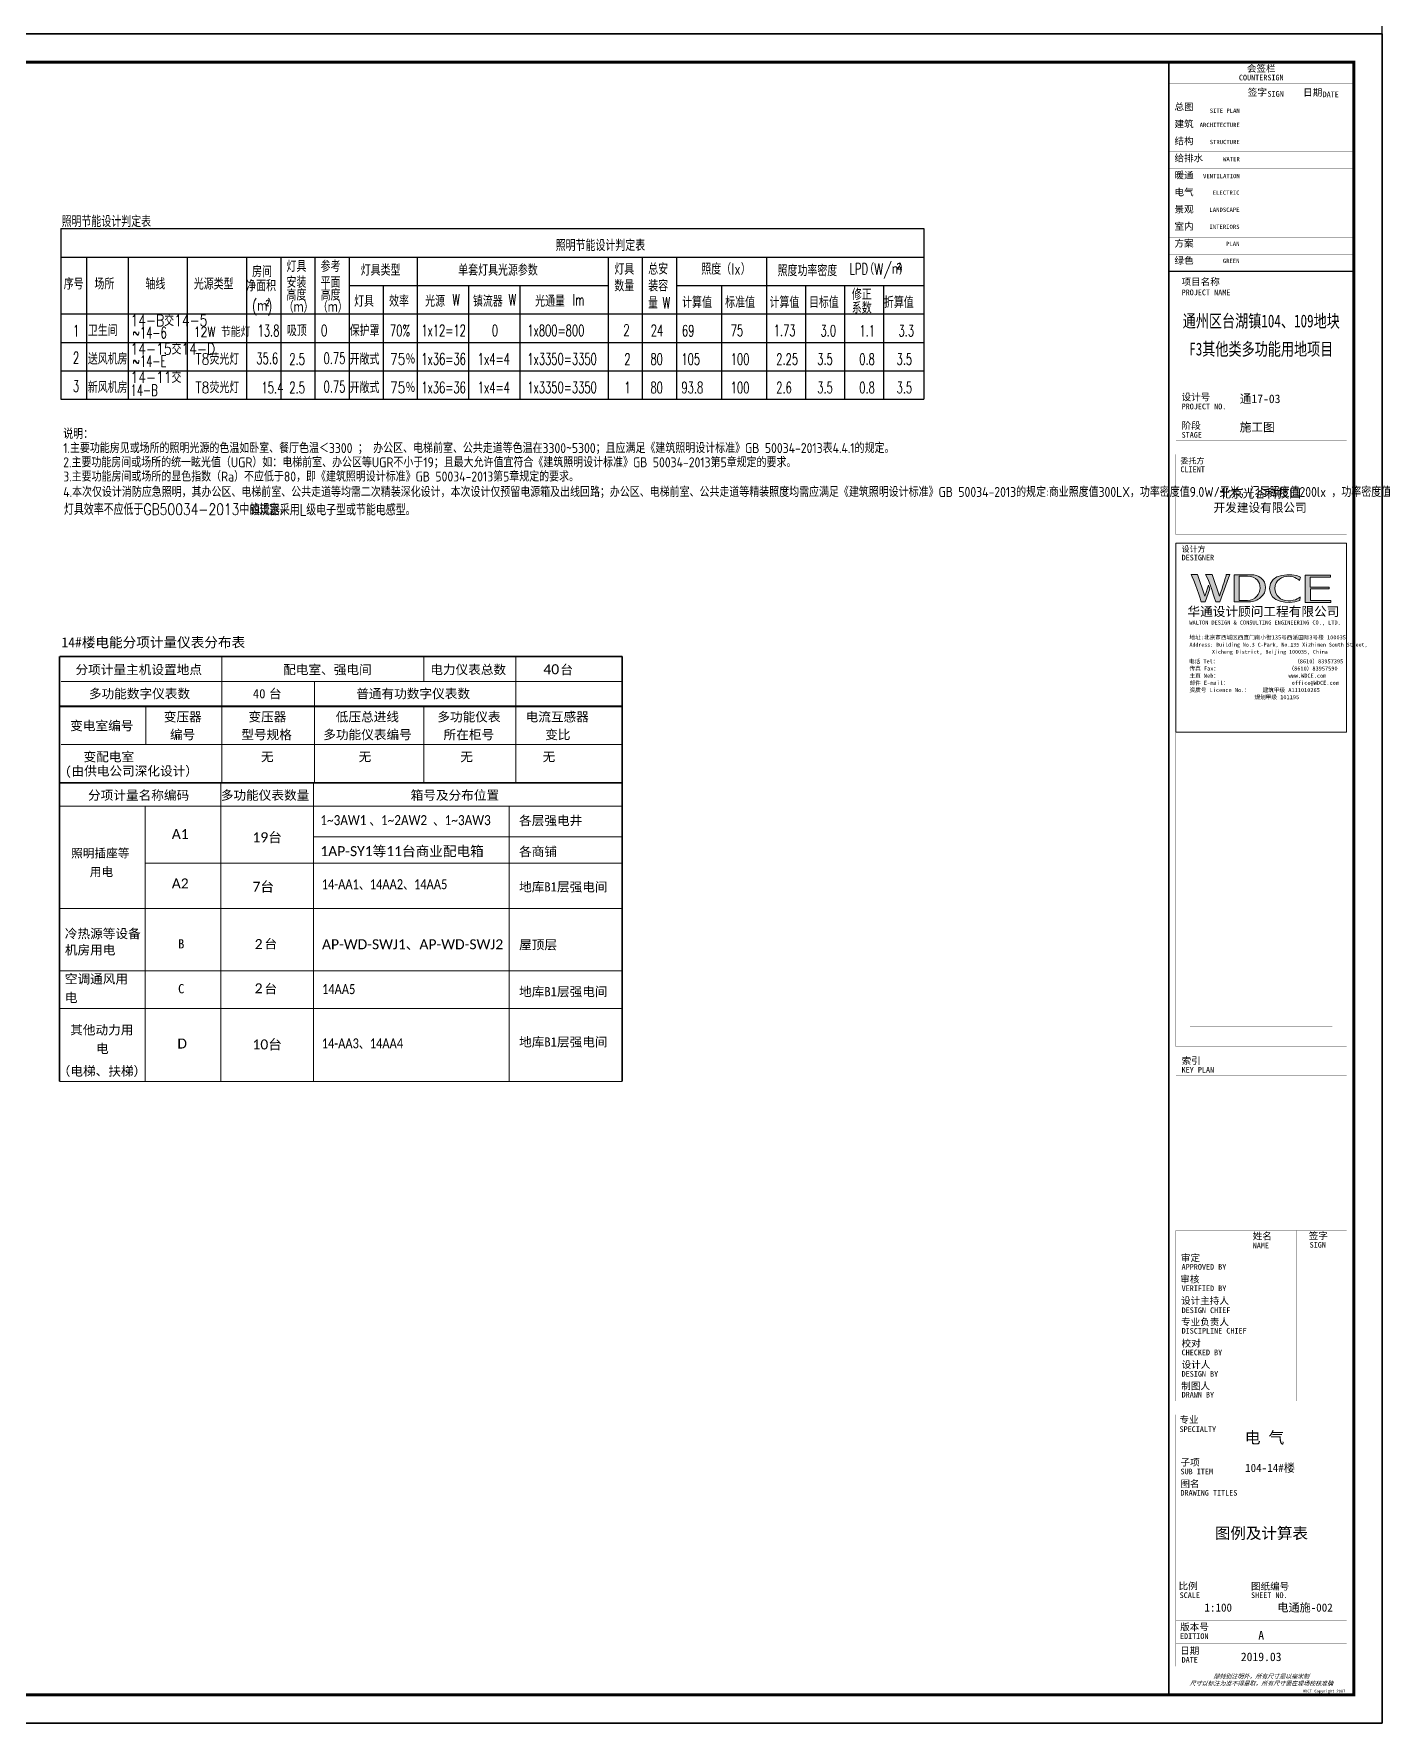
# Model space of a CAD drawing. Extents: x -118086 to 144314, y -110039 to 305761.
# Drawn here: x -81373 to -33986, y 186961 to 246361 of the extents above; entities that cross this region are included whole.
import ezdxf
from ezdxf.enums import TextEntityAlignment as Align

# ---------------------------------------------------------------- set-up
doc = ezdxf.new("R2010")
doc.units = 0
doc.header["$LTSCALE"] = 1000
doc.layers.get('0').update_dxf_attribs({"linetype": 'CONTINUOUS'})
doc.layers.get('Defpoints').update_dxf_attribs({"linetype": 'CONTINUOUS'})
for name, color, linetype in [('DIM-箱柜', 3, 'CONTINUOUS'), ('SHEET_LINE', 6, 'CONTINUOUS'), ('SIG_TEXT', 7, 'CONTINUOUS'), ('TEL_TEXT', 3, 'CONTINUOUS'), ('TEL_TITLE', 7, 'CONTINUOUS'), ('字', 7, 'CONTINUOUS'), ('表格线', 3, 'CONTINUOUS')]:
    doc.layers.add(name, color=color, linetype=linetype)
doc.layers.add('内审要求修改2.10', color=6, linetype='CONTINUOUS', plot=False)
doc.layers.get('内审要求修改2.10').off()
doc.styles.add('_TEL_DIM', font='ROMANS2', dxfattribs={"width": 0.8, "height": 3.5, "bigfont": 'HZDF2'})
doc.styles.get("Standard").update_dxf_attribs({"font": 'GBENOR', "bigfont": 'GBCBIG'})
doc.styles.add('WMF-Calibri0', font='CALIBRI.TTF')
doc.styles.add('WMF-宋体0', font='')
doc.styles.add('WMF-黑体0', font='simhei.ttf')
doc.styles.add('华文细黑', font='STXIHEI.TTF')
doc.styles.add('图签信息$0$hwxh', font='STXIHEI.TTF')
doc.styles.add('图签信息$0$华文细黑', font='STXIHEI.TTF', dxfattribs={"height": 10})
doc.styles.get('WMF-宋体0').set_extended_font_data('SimSun')

# ---------------------------------------------------------------- blocks, each defined once
blk = doc.blocks.new('SADF AGF AERG AER GER')
at = {"layer": 'DIM-箱柜'}
blk.add_lwpolyline([(-462150, -1228514), (-378050, -1228514), (-378050, -1287914), (-462150, -1287914)], close=True, dxfattribs=at)
blk = doc.blocks.new('A$C6873132B')
at = {"layer": 'DIM-箱柜'}
blk.add_blockref('SADF AGF AERG AER GER', (378050, 1287914), dxfattribs=at)
blk = doc.blocks.new('图签信息$0$WDCE Copyright200X')
at = {"const_width": 0.016}
blk.add_lwpolyline([(-10.6, 1.26, 1), (-11.4, 1.26, 1)], format="xyb", close=True, dxfattribs=at)
at = {"style": '图签信息$0$华文细黑'}
for s, p in [('WDCE ', (-11.46, 0.5)), ('     Copyright ', (-3.51, 0.5))]:
    blk.add_text(s, height=1, dxfattribs=at).set_placement(p, align=Align.BOTTOM_RIGHT)
blk.add_text('c', height=0.6, dxfattribs=at).set_placement((-11.04, 1.35), align=Align.MIDDLE_CENTER)
blk.add_attdef('200X', text='', height=1, dxfattribs=at).set_placement((-0.45, 0.5), align=Align.BOTTOM_RIGHT)
blk = doc.blocks.new('图签信息$0$logo2')
h = blk.add_hatch(color=7)
h.paths.add_polyline_path([(19.02, -7.36), (15.84, -7.36), (15.84, -3.97), (18.97, -3.97), (18.97, -4.24), (16.46, -4.24), (16.46, -5.45), (18.81, -5.45), (18.81, -5.69), (16.47, -5.69), (16.47, -7.12), (19.02, -7.12)])
edge = h.paths.add_edge_path()
edge.add_spline(control_points=[(15.26, -4.21), (15.26, -4.21), (15.13, -4.65), (15.13, -4.65), (15.13, -4.65), (14.62, -4.1), (13.73, -4.1), (13.04, -4.1), (12.07, -4.54), (12.08, -5.62), (12.08, -6.49), (12.77, -7.16), (13.73, -7.17), (14.66, -7.17), (15.23, -6.68), (15.23, -6.68), (15.23, -6.68), (15.16, -7.11), (15.16, -7.11), (13.63, -7.7), (11.42, -7.29), (11.41, -5.64), (11.4, -3.72), (14.16, -3.66), (15.26, -4.21)], knot_values=[0, 0, 0, 0, 1, 1, 1, 2, 2, 2, 3, 3, 3, 4, 4, 4, 5, 5, 5, 6, 6, 6, 7, 7, 7, 8, 8, 8, 8], degree=3, periodic=0)
edge = h.paths.add_edge_path(flags=16)
edge.add_spline(control_points=[(10.23, -5.57), (10.23, -5.16), (10.12, -4.83), (9.9, -4.58), (9.63, -4.27), (9.23, -4.12), (8.69, -4.12), (8.69, -4.12), (7.64, -4.12), (7.64, -4.12), (7.64, -4.12), (7.64, -7.1), (7.64, -7.1), (7.64, -7.1), (8.66, -7.1), (8.66, -7.1), (9.13, -7.1), (9.52, -6.93), (9.82, -6.6), (10.09, -6.31), (10.23, -5.96), (10.23, -5.57)], knot_values=[0, 0, 0, 0, 1, 1, 1, 2, 2, 2, 3, 3, 3, 4, 4, 4, 5, 5, 5, 6, 6, 6, 7, 7, 7, 7], degree=3, periodic=0)
edge = h.paths.add_edge_path()
edge.add_spline(control_points=[(10.92, -5.51), (10.92, -5.96), (10.72, -6.37), (10.34, -6.72), (9.92, -7.1), (9.41, -7.29), (8.82, -7.29), (8.82, -7.29), (7.03, -7.29), (7.03, -7.29), (7.03, -7.29), (7.03, -3.92), (7.03, -3.92), (7.03, -3.92), (9.1, -3.92), (9.1, -3.92), (9.59, -3.92), (10.01, -4.06), (10.36, -4.34), (10.73, -4.64), (10.92, -5.03), (10.92, -5.51)], knot_values=[0, 0, 0, 0, 1, 1, 1, 2, 2, 2, 3, 3, 3, 4, 4, 4, 5, 5, 5, 6, 6, 6, 7, 7, 7, 7], degree=3, periodic=0)
at = {"lineweight": 0}
blk.add_lwpolyline([(19.02, -7.36), (15.84, -7.36), (15.84, -3.97), (18.97, -3.97), (18.97, -4.24), (16.46, -4.24), (16.46, -5.45), (18.81, -5.45), (18.81, -5.69), (16.47, -5.69), (16.47, -7.12), (19.02, -7.12), (19.02, -7.36)], dxfattribs=at)
for points, knots in [([(10.92, -5.51), (10.92, -5.96), (10.72, -6.37), (10.34, -6.72), (9.92, -7.1), (9.41, -7.29), (8.82, -7.29), (8.82, -7.29), (7.03, -7.29), (7.03, -7.29), (7.03, -7.29), (7.03, -3.92), (7.03, -3.92), (7.03, -3.92), (9.1, -3.92), (9.1, -3.92), (9.59, -3.92), (10.01, -4.06), (10.36, -4.34), (10.73, -4.64), (10.92, -5.03), (10.92, -5.51)], [0, 0, 0, 0, 1, 1, 1, 2, 2, 2, 3, 3, 3, 4, 4, 4, 5, 5, 5, 6, 6, 6, 7, 7, 7, 7]), ([(10.23, -5.57), (10.23, -5.16), (10.12, -4.83), (9.9, -4.58), (9.63, -4.27), (9.23, -4.12), (8.69, -4.12), (8.69, -4.12), (7.64, -4.12), (7.64, -4.12), (7.64, -4.12), (7.64, -7.1), (7.64, -7.1), (7.64, -7.1), (8.66, -7.1), (8.66, -7.1), (9.13, -7.1), (9.52, -6.93), (9.82, -6.6), (10.09, -6.31), (10.23, -5.96), (10.23, -5.57)], [0, 0, 0, 0, 1, 1, 1, 2, 2, 2, 3, 3, 3, 4, 4, 4, 5, 5, 5, 6, 6, 6, 7, 7, 7, 7]), ([(15.26, -4.21), (15.26, -4.21), (15.13, -4.65), (15.13, -4.65), (15.13, -4.65), (14.62, -4.1), (13.73, -4.1), (13.04, -4.1), (12.07, -4.54), (12.08, -5.62), (12.08, -6.49), (12.77, -7.16), (13.73, -7.17), (14.66, -7.17), (15.23, -6.68), (15.23, -6.68), (15.23, -6.68), (15.16, -7.11), (15.16, -7.11), (13.63, -7.7), (11.42, -7.29), (11.41, -5.64), (11.4, -3.72), (14.16, -3.66), (15.26, -4.21)], [0, 0, 0, 0, 1, 1, 1, 2, 2, 2, 3, 3, 3, 4, 4, 4, 5, 5, 5, 6, 6, 6, 7, 7, 7, 8, 8, 8, 8])]:
    blk.add_open_spline(points, degree=3, knots=knots, dxfattribs=at)
blk = doc.blocks.new('图签信息$0$logo1')
h = blk.add_hatch(color=8)
edge = h.paths.add_edge_path()
edge.add_spline(control_points=[(3.86, -5.21), (3.63, -5.88), (3.39, -6.56), (3.39, -6.56), (3.39, -6.56), (2.5, -3.91), (2.5, -3.91), (2.5, -3.91), (1.8, -3.91), (1.69, -3.91), (2.02, -4.39), (2.95, -7.27), (2.95, -7.27), (2.95, -7.27), (3.44, -7.27), (3.44, -7.27), (3.44, -7.27), (4.03, -5.66), (4.03, -5.66), (4.03, -5.66), (3.86, -5.21), (3.86, -5.21)], knot_values=[0, 0, 0, 0, 1, 1, 1, 2, 2, 2, 3, 3, 3, 4, 4, 4, 5, 5, 5, 6, 6, 6, 7, 7, 7, 7], degree=3, periodic=0)
h = blk.add_hatch(color=7)
edge = h.paths.add_edge_path()
edge.add_spline(control_points=[(6.04, -3.91), (6.09, -4.1), (5.2, -6.56), (5.2, -6.56), (5.2, -6.56), (4.3, -3.91), (4.3, -3.91), (4.3, -3.91), (3.6, -3.91), (3.49, -3.91), (3.82, -4.39), (4.75, -7.27), (4.75, -7.27), (4.75, -7.27), (5.24, -7.27), (5.24, -7.27), (5.24, -7.27), (6.33, -4.3), (6.33, -4.3), (6.33, -4.3), (6.48, -3.91), (6.48, -3.91), (6.48, -3.91), (6.21, -3.91), (6.04, -3.91)], knot_values=[0, 0, 0, 0, 1, 1, 1, 2, 2, 2, 3, 3, 3, 4, 4, 4, 5, 5, 5, 6, 6, 6, 7, 7, 7, 8, 8, 8, 8], degree=3, periodic=0)
at = {"color": 8, "lineweight": 0}
blk.add_open_spline([(3.86, -5.21), (3.63, -5.88), (3.39, -6.56), (3.39, -6.56), (3.39, -6.56), (2.5, -3.91), (2.5, -3.91), (2.5, -3.91), (1.8, -3.91), (1.69, -3.91), (2.02, -4.39), (2.95, -7.27), (2.95, -7.27), (2.95, -7.27), (3.44, -7.27), (3.44, -7.27), (3.44, -7.27), (4.03, -5.66), (4.03, -5.66), (4.03, -5.66), (3.86, -5.21), (3.86, -5.21)], degree=3, knots=[0, 0, 0, 0, 1, 1, 1, 2, 2, 2, 3, 3, 3, 4, 4, 4, 5, 5, 5, 6, 6, 6, 7, 7, 7, 7], dxfattribs=at)
at = {"lineweight": 0}
blk.add_open_spline([(6.04, -3.91), (6.09, -4.1), (5.2, -6.56), (5.2, -6.56), (5.2, -6.56), (4.3, -3.91), (4.3, -3.91), (4.3, -3.91), (3.6, -3.91), (3.49, -3.91), (3.82, -4.39), (4.75, -7.27), (4.75, -7.27), (4.75, -7.27), (5.24, -7.27), (5.24, -7.27), (5.24, -7.27), (6.33, -4.3), (6.33, -4.3), (6.33, -4.3), (6.48, -3.91), (6.48, -3.91), (6.48, -3.91), (6.21, -3.91), (6.04, -3.91)], degree=3, knots=[0, 0, 0, 0, 1, 1, 1, 2, 2, 2, 3, 3, 3, 4, 4, 4, 5, 5, 5, 6, 6, 6, 7, 7, 7, 8, 8, 8, 8], dxfattribs=at)
blk.add_blockref('图签信息$0$logo2', (0, 0))
blk = doc.blocks.new('图签信息$0$时间-logo')
at = {"layer": 'Defpoints', "lineweight": 0}
blk.add_lwpolyline([(0, -23.46), (-21.17, -23.46), (-21.17, 0), (0, 0), (0, -23.46)], dxfattribs=at)
blk.add_blockref('图签信息$0$logo1', (-20.97, 0))
at = {"style": '图签信息$0$hwxh'}
for s, height, p in [('华通设计顾问工程有限公司 ', 1.15, (-19.73, -9.05)), ('WALTON DESIGN & CONSULTING ENGINEERING CO., LTD.', 0.5, (-19.5, -10.1)), ('Address: Building No.3 C-Park, No.135 Xizhimen South Street, ', 0.47, (-19.48, -12.83)), ('地址:北京市西城区西直门南小街135号西派国际3号楼 100035', 0.5, (-19.48, -11.94)), ('电话 Tel：                        （8610）83957395 ', 0.5, (-19.56, -14.91)), ('Xicheng District, Beijing 100035, China ', 0.47, (-16.69, -13.72)), ('传真 Fax：                      （8610）83957590 ', 0.5, (-19.48, -15.8)), ('主页 Web：                      www.WDCE.com ', 0.5, (-19.48, -16.69)), ('资质号 Licence No.：    建筑甲级 A111010265 ', 0.5, (-19.48, -18.47)), ('邮件 E-mail：                    office@WDCE.com ', 0.5, (-19.48, -17.58)), ('   规划甲级 101195', 0.5, (-12.6, -19.36))]:
    blk.add_text(s, height=height, dxfattribs=at).set_placement(p)
blk = doc.blocks.new('图签信息')
at = {"const_width": 0.5}
for points in [[(-65, 574), (-65, 500.5), (0, 500.5), (0, 574)], [(-65, 0), (0, 0), (0, 500.5), (-65, 500.5)]]:
    blk.add_lwpolyline(points, close=True, dxfattribs=at)
at = {"const_width": 0.05}
for points in [[(-65, 566.5), (0, 566.5)], [(-39.14, 566.5), (-39.14, 500.5)], [(-19.1, 566.5), (-19.1, 500.5)], [(-65, 560.5), (0, 560.5)], [(-65, 554.5), (0, 554.5)], [(-65, 548.5), (0, 548.5)], [(-65, 542.5), (0, 542.5)], [(-65, 536.5), (0, 536.5)], [(-65, 530.5), (0, 530.5)], [(-65, 524.5), (0, 524.5)], [(-65, 518.5), (0, 518.5)], [(-65, 512.5), (0, 512.5)], [(-65, 512.5), (0, 512.5)], [(-65, 506.5), (0, 506.5)], [(-65, 500.5), (0, 500.5)], [(-62.5, 450.87), (-2.5, 450.87)], [(-62.5, 440.87), (-2.5, 440.87)], [(-2.5, 407.85), (-2.5, 436.12), (-62.5, 436.12), (-62.5, 407.85)], [(-62.5, 407.85), (-2.5, 407.85)], [(-62.5, 404.92), (-62.5, 227.83)], [(-62.5, 404.92), (-2.5, 404.92)], [(-62.5, 227.83), (-2.5, 227.83), (-2.5, 404.92)], [(-57.5, 338.36), (-7.5, 338.36)], [(-57.5, 288.83), (-7.5, 288.83)], [(-57.5, 234.85), (-7.5, 234.85)], [(-62.5, 227.83), (-2.5, 227.83)], [(-62.5, 217.74), (-2.5, 217.74)], [(-62.5, 103.26), (-2.5, 103.26), (-2.5, 163.26), (-62.5, 163.26), (-62.5, 103.26)], [(-37.5, 163.26), (-37.5, 103.26)], [(-20, 163.26), (-20, 103.26)], [(-62.5, 155.76), (-2.5, 155.76)], [(-62.5, 148.26), (-2.5, 148.26)], [(-62.5, 140.76), (-2.5, 140.76)], [(-62.5, 133.26), (-2.5, 133.26)], [(-62.5, 125.76), (-2.5, 125.76)], [(-62.5, 118.26), (-2.5, 118.26)], [(-62.5, 110.76), (-2.5, 110.76)], [(-62.5, 98.5), (-2.5, 98.5), (-2.5, 10), (-62.5, 10), (-62.5, 98.5)], [(-62.5, 83.5), (-2.5, 83.5)], [(-62.5, 76), (-2.5, 76)], [(-62.5, 40), (-2.5, 40)], [(-37.5, 40), (-37.5, 26)], [(-62.5, 26), (-2.5, 26)], [(-62.5, 18), (-2.5, 18)]]:
    blk.add_lwpolyline(points, dxfattribs=at)
at = {"ltscale": 0.001, "xscale": 2.834689937531525, "yscale": 2.834689937531525, "zscale": 2.834689937531525}
blk.add_blockref('图签信息$0$时间-logo', (-2.5, 404.92), dxfattribs=at)
blk.add_blockref('图签信息$0$WDCE Copyright200X', (-2.5, 0)).add_auto_attribs({'200X': '2007'})
at = {"style": '图签信息$0$华文细黑'}
for s, height, p in [('会签栏', 2.4, (-32.5, 573)), ('COUNTERSIGN', 2, (-32.5, 569.6))]:
    blk.add_text(s, height=height, dxfattribs=at).set_placement(p, align=Align.TOP_CENTER)
for s, height, p in [('签字', 2.4, (-37.22, 564.63)), ('日期', 2.4, (-17.79, 564.58)), ('总图', 2.4, (-63, 559.5)), ('SIGN', 2, (-30.32, 563.88)), ('DATE', 2, (-10.96, 563.7)), ('建筑', 2.4, (-63, 553.5)), ('结构', 2.4, (-63, 547.5)), ('给排水', 2.4, (-63, 541.5)), ('暖通', 2.4, (-63, 535.5)), ('电气', 2.4, (-63, 529.5)), ('景观', 2.4, (-63, 523.5)), ('室内', 2.4, (-63, 517.5)), ('方案', 2.4, (-63, 511.5)), ('绿色', 2.4, (-63, 505.5)), ('项目名称', 2.4, (-60.5, 498)), ('PROJECT NAME', 2, (-60.5, 494.08)), ('设计号', 2.4, (-60.54, 457.48)), ('PROJECT NO.', 2, (-60.5, 453.97)), ('阶段', 2.4, (-60.5, 447.47)), ('STAGE', 2, (-60.5, 443.97)), ('委托方', 2, (-60.9, 434.86)), ('CLIENT', 2, (-60.9, 431.86)), ('设计方', 2, (-60.5, 403.83)), ('DESIGNER', 2, (-60.5, 400.83)), ('KEY PLAN', 2, (-60.5, 220.74)), ('索引', 2.4, (-60.5, 224.14)), ('姓名', 2.4, (-35.5, 162.47)), ('签字', 2.4, (-15.81, 162.57)), ('审定', 2.4, (-60.73, 154.81)), ('NAME', 2, (-35.5, 158.96)), ('SIGN', 2, (-15.5, 159.2)), ('APPROVED BY', 2, (-60.5, 151.44)), ('审核', 2.4, (-60.95, 147.29)), ('VERIFIED BY', 2, (-60.5, 143.91)), ('设计主持人', 2.4, (-60.68, 139.76)), ('专业负责人', 2.4, (-60.67, 132.26)), ('DESIGN CHIEF', 2, (-60.5, 136.19)), ('校对', 2.4, (-60.5, 124.76)), ('DISCIPLINE CHIEF', 2, (-60.5, 128.98)), ('CHECKED BY', 2, (-60.5, 121.37)), ('设计人', 2.4, (-60.5, 117.26)), ('DESIGN BY', 2, (-60.5, 113.83)), ('制图人', 2.4, (-60.61, 109.76)), ('DRAWN BY', 2, (-60.5, 106.5)), ('专业', 2.4, (-61.23, 97.93)), ('SPECIALTY', 2, (-61.23, 94.38)), ('SUB ITEM', 2, (-60.88, 79.5)), ('子项', 2.4, (-60.88, 82.92)), ('DRAWING TITLES', 2, (-60.91, 72)), ('图名', 2.4, (-60.91, 75.41)), ('比例', 2.4, (-61.56, 39.42)), ('SCALE', 2, (-61.19, 36)), ('SHEET NO.', 2, (-36.1, 36)), ('图纸编号', 2.4, (-36.1, 39.32)), ('版本号', 2.4, (-61, 25.03)), ('EDITION', 2, (-61.06, 21.61)), ('日期', 2.4, (-61, 16.68)), ('DATE', 2, (-60.5, 13.26))]:
    blk.add_text(s, height=height, dxfattribs=at).set_placement(p, align=Align.TOP_LEFT)
for s, p in [('ARCHITECTURE', (-40.06, 552.7)), ('SITE PLAN', (-40.06, 557.7)), ('STRUCTURE', (-40.06, 546.7)), ('WATER', (-40.06, 540.7)), ('VENTILATION', (-40.06, 534.7)), ('ELECTRIC', (-40.14, 528.89)), ('LANDSCAPE', (-40.14, 522.89)), ('INTERIORS', (-40.14, 516.89)), ('PLAN', (-40.14, 510.89)), ('GREEN', (-40.14, 504.89))]:
    blk.add_text(s, height=1.5, dxfattribs=at).set_placement(p, align=Align.TOP_RIGHT)
at = {"color": 4, "style": '图签信息$0$华文细黑', "width": 0.75}
for s, p in [('通州区台湖镇104、109地块', (-32.5, 480.78)), ('F3其他类多功能用地项目', (-32.5, 470.91))]:
    blk.add_text(s, height=4.5, dxfattribs=at).set_placement(p, align=Align.CENTER)
at = {"color": 4, "style": '图签信息$0$华文细黑'}
for s, p in [('A', (-32.53, 19.4)), ('2019.03', (-32.53, 11.84))]:
    blk.add_text(s, height=3, dxfattribs=at).set_placement(p, align=Align.CENTER)
at = {"style": '图签信息$0$华文细黑', "oblique": 20}
for s, p in [('除特别注明外，所有尺寸是以毫米制', (-32.5, 6.5)), ('尺寸以标注为准不得量取，所有尺寸需在现场校核准确', (-32.5, 4))]:
    blk.add_text(s, height=1.5, dxfattribs=at).set_placement(p, align=Align.MIDDLE_CENTER)
at = {"color": 4, "ltscale": 0.001, "char_height": 3, "width": 58.4895, "style": '图签信息$0$华文细黑'}
for s, insert, attachment_point in [('通17-03', (-40.06, 455.51), 4), ('施工图', (-40.06, 445.51), 4), ('北京光谷科技园\\P开发建设有限公司', (-32.9, 419.71), 5)]:
    blk.add_mtext(s, dxfattribs=dict(at, insert=insert, attachment_point=attachment_point))
blk = doc.blocks.new('图签-A1')
at = {"color": 2}
blk.add_blockref('图签信息', (0, 0), dxfattribs=at)

msp = doc.modelspace()

# ---------------------------------------------------------------- linework, layer by layer
at = {"layer": 'SIG_TEXT', "color": 7, "lineweight": 0}
msp.add_line((-64662, 219208), (-64662, 209526), dxfattribs=at)
at = {"layer": 'SIG_TEXT', "color": 7, "lineweight": 0, "const_width": 62.6}
for points in [[(-80470, 224469), (-60693, 224469)], [(-80470, 224469), (-80470, 209526)], [(-60693, 224469), (-60693, 209526)], [(-80470, 222715), (-60693, 222715)], [(-80501, 220022), (-60693, 220022)]]:
    msp.add_lwpolyline(points, dxfattribs=at)
at = {"layer": 'SIG_TEXT', "color": 7, "lineweight": 0}
for points in [[(-74770, 224438), (-74770, 222747)], [(-67661, 224438), (-67661, 223592)], [(-64435, 224438), (-64435, 222747)], [(-80407, 223592), (-60693, 223592)], [(-71513, 223592), (-71513, 222747)], [(-77432, 222715), (-77432, 221369)], [(-74770, 222684), (-74770, 220022)], [(-71513, 222684), (-71513, 220022)], [(-67661, 222684), (-67661, 220022)], [(-64435, 222684), (-64435, 220022)], [(-80407, 221369), (-60693, 221369)], [(-80470, 220022), (-60693, 220022)], [(-74801, 220007), (-74801, 209526)], [(-71544, 220007), (-71544, 209526)], [(-80438, 219208), (-60693, 219208)], [(-77494, 219208), (-60693, 219208)], [(-77463, 219208), (-77463, 209526)], [(-71544, 218130), (-60693, 218130)], [(-77463, 217203), (-60693, 217203)], [(-77463, 217203), (-60693, 217203)], [(-80470, 215607), (-60693, 215607)], [(-77463, 215607), (-60693, 215607)], [(-80470, 213413), (-60693, 213413)], [(-77526, 213413), (-60693, 213413)], [(-80470, 212094), (-60693, 212094)], [(-77526, 212094), (-60693, 212094)], [(-80470, 209526), (-60693, 209526)], [(-77463, 209526), (-60693, 209526)]]:
    msp.add_lwpolyline(points, dxfattribs=at)
at = {"layer": 'TEL_TITLE'}
for points in [[(-118086, 246361), (-33986, 246361), (-33986, 305761), (-118086, 305761)], [(-118086, 186961), (-33986, 186961), (-33986, 246361), (-118086, 246361)]]:
    msp.add_lwpolyline(points, close=True, dxfattribs=at)
at = {"layer": 'TEL_TITLE', "const_width": 100}
msp.add_lwpolyline([(-115586, 187961), (-34986, 187961), (-34986, 245361), (-115586, 245361)], close=True, dxfattribs=at)
at = {"layer": '表格线'}
for p, q in [((-80428, 239509), (-80428, 234509)), ((-80428, 239509), (-50094, 239509)), ((-50094, 239509), (-50094, 234509)), ((-80428, 238509), (-50094, 238509)), ((-79527, 238509), (-79527, 234509)), ((-78062, 238509), (-78062, 234509)), ((-78062, 238509), (-78062, 234509)), ((-78062, 238509), (-78062, 234509)), ((-75978, 238509), (-75978, 234509)), ((-73896, 238509), (-73896, 234509)), ((-72696, 238509), (-72696, 234509)), ((-71496, 238509), (-71496, 234509)), ((-70296, 238509), (-70296, 234509)), ((-67896, 238509), (-67896, 234509)), ((-61191, 238509), (-61191, 234509)), ((-59991, 238509), (-59991, 234509)), ((-58791, 238509), (-58791, 234509)), ((-55622, 238509), (-55622, 234509)), ((-55622, 238509), (-55622, 234509)), ((-70296, 237509), (-61191, 237509)), ((-69096, 237509), (-69096, 234509)), ((-69096, 237509), (-69096, 234509)), ((-66096, 237509), (-66096, 234509)), ((-64296, 237509), (-64296, 234509)), ((-58791, 237509), (-50094, 237509)), ((-57206, 237509), (-57206, 234509)), ((-54252, 237509), (-54252, 234509)), ((-52881, 237509), (-52881, 234509)), ((-51511, 237509), (-51511, 234509)), ((-80428, 236509), (-50094, 236509)), ((-80428, 235509), (-50094, 235509)), ((-80428, 234509), (-50094, 234509)), ((-80428, 234509), (-80428, 233509)), ((-80428, 234509), (-50094, 234509)), ((-79527, 234509), (-79527, 233509)), ((-78062, 234509), (-78062, 233509)), ((-78062, 234509), (-78062, 233509)), ((-78062, 234509), (-78062, 233509)), ((-75978, 234509), (-75978, 233509)), ((-73896, 234509), (-73896, 233509)), ((-72696, 234509), (-72696, 233509)), ((-71496, 234509), (-71496, 233509)), ((-70296, 234509), (-70296, 233509)), ((-69096, 234509), (-69096, 233509)), ((-69096, 234509), (-69096, 233509)), ((-67896, 234509), (-67896, 233509)), ((-66096, 234509), (-66096, 233509)), ((-64296, 234509), (-64296, 233509)), ((-61191, 234509), (-61191, 233509)), ((-59991, 234509), (-59991, 233509)), ((-58791, 234509), (-58791, 233509)), ((-57206, 234509), (-57206, 233509)), ((-55622, 234509), (-55622, 233509)), ((-55622, 234509), (-55622, 233509)), ((-54252, 234509), (-54252, 233509)), ((-52881, 234509), (-52881, 233509)), ((-51511, 234509), (-51511, 233509)), ((-50094, 234509), (-50094, 233509)), ((-80428, 233509), (-50094, 233509))]:
    msp.add_line(p, q, dxfattribs=at)

# ---------------------------------------------------------------- block references
at = {"layer": 'DIM-箱柜'}
msp.add_blockref('SADF AGF AERG AER GER', (344064, 1474875), dxfattribs=at)
at = {"layer": 'SHEET_LINE', "color": 6, "xscale": 100, "yscale": 100, "zscale": 100}
msp.add_blockref('图签-A1', (-34986, 187961), dxfattribs=at)
at = {"layer": '内审要求修改2.10'}
msp.add_blockref('A$C6873132B', (-33986, 186961), dxfattribs=at)

# ---------------------------------------------------------------- texts
at = {"layer": 'SIG_TEXT', "color": 7, "lineweight": 0}
for s, height, style, p in [('14#楼电能分项计量仪表分布表', 350.76, 'WMF-黑体0', (-80402, 224789)), ('分项计量主机设置地点', 325.7, 'WMF-宋体0', (-79906, 223843)), ('配电室、强电间', 325.7, 'WMF-宋体0', (-72609, 223843)), ('电力仪表总数', 325.7, 'WMF-宋体0', (-67441, 223843)), ('40', 350.8, 'WMF-Calibri0', (-63464, 223843)), ('台', 326, 'WMF-宋体0', (-62869, 223843)), ('多功能数字仪表数', 325.7, 'WMF-宋体0', (-79436, 222997)), ('台', 326, 'WMF-宋体0', (-73110, 222997)), ('普通有功数字仪表数', 325.7, 'WMF-宋体0', (-70041, 222997)), ('40', 325.7, 'WMF-宋体0', (-73674, 222997)), ('变电室编号', 325.7, 'WMF-宋体0', (-80094, 221870)), ('变压器', 325.7, 'WMF-宋体0', (-76805, 222183)), ('变压器', 325.7, 'WMF-宋体0', (-73830, 222183)), ('低压总进线', 325.7, 'WMF-宋体0', (-70761, 222183)), ('多功能仪表', 325.7, 'WMF-宋体0', (-67191, 222183)), ('电流互感器', 325.7, 'WMF-宋体0', (-64090, 222183)), ('编号', 325.7, 'WMF-宋体0', (-76586, 221557)), ('型号规格', 325.7, 'WMF-宋体0', (-74081, 221557)), ('多功能仪表编号', 325.7, 'WMF-宋体0', (-71200, 221557)), ('所在柜号', 325.7, 'WMF-宋体0', (-66972, 221557)), ('变比', 325.7, 'WMF-宋体0', (-63401, 221557)), ('变配电室', 325.7, 'WMF-宋体0', (-79624, 220779)), ('无', 326, 'WMF-宋体0', (-73392, 220779)), ('无', 326, 'WMF-宋体0', (-69958, 220779)), ('无', 326, 'WMF-宋体0', (-66382, 220779)), ('无', 326, 'WMF-宋体0', (-63492, 220779)), ('(由供电公司深化设计）', 325.7, 'WMF-宋体0', (-80269, 220278)), ('分项计量名称编码', 325.7, 'WMF-宋体0', (-79467, 219427)), ('多功能仪表数量', 325.7, 'WMF-宋体0', (-74801, 219427)), ('箱号及分布位置', 325.7, 'WMF-宋体0', (-68130, 219427)), ('各层强电井', 325.7, 'WMF-宋体0', (-64319, 218537)), ('A1', 350.8, 'WMF-Calibri0', (-76524, 218049)), ('19台', 350.8, 'WMF-Calibri0', (-73688, 217935)), ('照明插座等', 300.7, 'WMF-宋体0', (-80062, 217399)), ('1AP-SY1等11台商业配电箱', 350.76, 'WMF-Calibri0', (-71304, 217447)), ('各商铺', 325.7, 'WMF-宋体0', (-64319, 217447)), ('用电', 300.7, 'WMF-宋体0', (-79405, 216742)), ('A2', 350.8, 'WMF-Calibri0', (-76524, 216311)), ('7台', 350.8, 'WMF-Calibri0', (-73688, 216197)), ('地库B1层强电间', 325.7, 'WMF-宋体0', (-64319, 216204)), ('冷热源等设备', 325.7, 'WMF-宋体0', (-80282, 214562)), ('B', 326, 'WMF-宋体0', (-76304, 214200)), ('2', 351, 'WMF-Calibri0', (-73611, 214179)), ('台', 326, 'WMF-宋体0', (-73267, 214200)), ('AP-WD-SWJ1、AP-WD-SWJ2', 350.76, 'WMF-Calibri0', (-71245, 214173)), ('屋顶层', 325.7, 'WMF-宋体0', (-64319, 214170)), ('机房用电', 325.7, 'WMF-宋体0', (-80282, 213988)), ('空调通风用', 325.7, 'WMF-宋体0', (-80282, 212967)), ('电', 326, 'WMF-宋体0', (-80282, 212310)), ('C', 326, 'WMF-宋体0', (-76304, 212623)), ('2', 351, 'WMF-Calibri0', (-73611, 212623)), ('台', 326, 'WMF-宋体0', (-73267, 212623)), ('地库B1层强电间', 325.7, 'WMF-宋体0', (-64319, 212523)), ('其他动力用', 325.7, 'WMF-宋体0', (-80094, 211178)), ('电', 326, 'WMF-宋体0', (-79186, 210521)), ('D', 351, 'WMF-Calibri0', (-76327, 210683)), ('10台', 350.8, 'WMF-Calibri0', (-73688, 210651)), ('地库B1层强电间', 325.7, 'WMF-宋体0', (-64319, 210753)), ('（电梯、扶梯）', 325.7, 'WMF-宋体0', (-80533, 209727))]:
    msp.add_text(s, height=height, dxfattribs=dict(at, style=style)).set_placement(p)
at = {"layer": 'SIG_TEXT', "color": 7, "lineweight": 0, "style": 'WMF-Calibri0'}
for s, height, width, p in [('1~3AW1 、1~2AW2  、1~3AW3  ', 350.76, 0.85, (-71304, 218537)), ('14-AA1、14AA2、14AA5', 350.76, 0.8, (-71254, 216285)), ('14AA5', 350.8, 0.8, (-71245, 212596)), ('14-AA3、14AA4', 350.76, 0.8, (-71254, 210688))]:
    msp.add_text(s, height=height, dxfattribs=dict(at, width=width)).set_placement(p)
at = {"layer": 'TEL_TEXT', "style": '_TEL_DIM'}
for s, height, width, p in [('照明节能设计判定表', 396.9, 0.8, (-80395, 239564)), ('照明节能设计判定表', 396.9, 0.8, (-63032, 238724)), ('房间', 396.9, 0.8, (-73703, 237801)), ('灯具', 396.9, 0.8, (-72493, 237987)), ('参考', 396.9, 0.8, (-71293, 237987)), ('灯具类型', 396.9, 0.8, (-69885, 237856)), ('单套灯具光源参数', 396.9, 0.8, (-66457, 237856)), ('灯具', 396.9, 0.8, (-60970, 237892)), ('总安', 396.9, 0.8, (-59780, 237892)), ('照度（lx）', 396.9, 0.8, (-57915, 237892)), ('照度功率密度', 396.9, 0.8, (-55234, 237836)), ('LPD', 400, 0.64, (-52703, 237895)), ('（W/ｍ', 396.9, 0.8, (-52191, 237890)), ('2\u3000', 200, 0.8, (-51047, 238090)), ('）', 397, 0.8, (-50970, 237890)), ('序号', 396.9, 0.8, (-80322, 237369)), ('场所', 396.9, 0.8, (-79243, 237369)), ('轴线', 396.9, 0.8, (-77450, 237369)), ('光源类型', 396.9, 0.8, (-75751, 237369)), ('净面积', 396.9, 0.8, (-73908, 237304)), ('安装', 396.9, 0.8, (-72493, 237427)), ('平面', 396.9, 0.8, (-71293, 237427)), ('数量', 396.9, 0.8, (-60970, 237304)), ('装容', 396.9, 0.8, (-59780, 237304)), ('(ｍ', 396.9, 0.8, (-73708, 236592)), (')', 400, 0.64, (-73158, 236592)), ('高度', 396.9, 0.8, (-72493, 236981)), ('高度', 396.9, 0.8, (-71293, 236981)), ('灯具', 396.9, 0.8, (-70117, 236763)), ('效率', 396.9, 0.8, (-68887, 236763)), ('光源', 396.9, 0.8, (-67621, 236763)), ('W', 400, 0.64, (-66662, 236811)), ('镇流器', 396.9, 0.8, (-65941, 236763)), ('W', 400, 0.64, (-64684, 236811)), ('光通量', 396.9, 0.8, (-63755, 236763)), ('lm', 400, 0.64, (-62435, 236811)), ('量 W', 400, 0.64, (-59780, 236698)), ('计算值', 396.9, 0.8, (-58589, 236722)), ('标准值', 396.9, 0.8, (-57076, 236722)), ('计算值', 396.9, 0.8, (-55519, 236722)), ('目标值', 396.9, 0.8, (-54131, 236722)), ('修正', 396.9, 0.8, (-52625, 237001)), ('折算值', 396.9, 0.8, (-51498, 236722)), ('14-B交14-5', 396.9, 0.8, (-77974, 236083)), ('2\u3000', 200, 0.8, (-73235, 236792)), ('（ｍ）', 396.9, 0.8, (-72591, 236556)), ('（ｍ）', 396.9, 0.8, (-71391, 236556)), ('系数', 396.9, 0.8, (-52625, 236525)), ('1', 400, 0.64, (-79996, 235718)), ('卫生间', 396.9, 0.8, (-79474, 235733)), ('~14-6', 400, 0.64, (-77908, 235652)), ('12W 节能灯', 347.2, 0.8, (-75750, 235706)), ('13.8', 400, 0.64, (-73509, 235723)), ('吸顶', 396.9, 0.8, (-72479, 235728)), ('0', 400, 0.64, (-71279, 235728)), ('保护罩', 396.9, 0.8, (-70272, 235728)), ('70%', 400, 0.64, (-68856, 235726)), ('1x12=12', 400, 0.64, (-67757, 235729)), ('0', 400, 0.64, (-65278, 235729)), ('1x800=800', 400, 0.64, (-64032, 235729)), ('2', 400, 0.64, (-60654, 235741)), ('24', 400, 0.64, (-59692, 235729)), ('69', 400, 0.64, (-58597, 235721)), ('75', 400, 0.64, (-56881, 235729)), ('1.73', 400, 0.64, (-55370, 235729)), ('3.0', 400, 0.64, (-53726, 235721)), ('1.1', 400, 0.64, (-52355, 235721)), ('3.3', 400, 0.64, (-50985, 235721)), ('14-15交14-D', 396.9, 0.8, (-77974, 235083)), ('2', 400, 0.64, (-79996, 234774)), ('送风机房', 396.9, 0.8, (-79474, 234733)), ('~14-E', 400, 0.64, (-77908, 234652)), ('T8荧光灯', 396.9, 0.8, (-75692, 234728)), ('35.6', 400, 0.64, (-73553, 234748)), ('2.5', 400, 0.64, (-72393, 234723)), ('0.75', 400, 0.64, (-71191, 234754)), ('开敞式', 396.9, 0.8, (-70272, 234728)), ('75％', 396.9, 0.8, (-68856, 234726)), ('1x36=36', 400, 0.64, (-67757, 234726)), ('1x4=4', 400, 0.64, (-65772, 234726)), ('1x3350=3350', 400, 0.64, (-64032, 234726)), ('2', 400, 0.64, (-60620, 234721)), ('80', 400, 0.64, (-59703, 234721)), ('105', 400, 0.64, (-58614, 234721)), ('100', 400, 0.64, (-56881, 234721)), ('2.25', 400, 0.64, (-55281, 234721)), ('3.5', 400, 0.64, (-53841, 234721)), ('0.8', 400, 0.64, (-52364, 234721)), ('3.5', 400, 0.64, (-51053, 234721)), ('3', 400, 0.64, (-79996, 233774)), ('新风机房', 396.9, 0.8, (-79474, 233733)), ('14-11交', 396.9, 0.8, (-77974, 234083)), ('T8荧光灯', 396.9, 0.8, (-75692, 233728)), ('15.4', 400, 0.64, (-73371, 233723)), ('2.5', 400, 0.64, (-72393, 233723)), ('0.75', 400, 0.64, (-71191, 233754)), ('开敞式', 396.9, 0.8, (-70272, 233728)), ('75％', 396.9, 0.8, (-68856, 233726)), ('1x36=36', 400, 0.64, (-67757, 233726)), ('1x4=4', 400, 0.64, (-65772, 233726)), ('1x3350=3350', 400, 0.64, (-64032, 233726)), ('1', 400, 0.64, (-60620, 233721)), ('80', 400, 0.64, (-59703, 233721)), ('93.8', 400, 0.64, (-58614, 233721)), ('100', 400, 0.64, (-56881, 233721)), ('2.6', 400, 0.64, (-55281, 233721)), ('3.5', 400, 0.64, (-53841, 233721)), ('0.8', 400, 0.64, (-52364, 233721)), ('3.5', 400, 0.64, (-51053, 233721)), ('14-B', 400, 0.64, (-77974, 233631)), ('灯具效率不应低于GB50034-2013中的规定，', 396.85, 0.8, (-80314, 229444)), ('镇流器采用L级电子型或节能电感型。', 396.85, 0.8, (-73775, 229427))]:
    msp.add_text(s, height=height, dxfattribs=dict(at, width=width)).set_placement(p)
at = {"layer": 'TEL_TEXT'}
for s, p in [('说明：', (-80340, 232119)), ('1.主要功能房见或场所的照明光源的色温如卧室、餐厅色温＜3300 ； 办公区、电梯前室、公共走道等色温在3300~5300；且应满足《建筑照明设计标准》GB 50034-2013表4.4.1的规定。', (-80340, 231619)), ('2.主要功能房间或场所的统一眩光值（UGR）如：电梯前室、办公区等UGR不小于19；且最大允许值宜符合《建筑照明设计标准》GB 50034-2013第5章规定的要求。', (-80340, 231119)), ('3.主要功能房间或场所的显色指数（Ra）不应低于80，即《建筑照明设计标准》GB 50034-2013第5章规定的要求。', (-80340, 230619)), ('4.本次仅设计消防应急照明，其办公区、电梯前室、公共走道等均需二次精装深化设计，本次设计仅预留电源箱及出线回路；办公区、电梯前室、公共走道等精装照度均需应满足《建筑照明设计标准》GB 50034-2013的规定:商业照度值300LX，功率密度值9.0W/平米；门厅照度值200lx ，功率密度值8W/平米', (-80340, 230076))]:
    msp.add_text(s, height=350, rotation=360, dxfattribs=at).set_placement(p)
at = {"layer": 'TEL_TEXT', "char_height": 3.5, "width": 2.52, "attachment_point": 1, "style": '_TEL_DIM'}
for insert in [(-55622, 235009), (-55622, 234009)]:
    msp.add_mtext('-', dxfattribs=dict(at, insert=insert))
at = {"layer": '字', "style": '华文细黑'}
for s, height, p in [('电 气', 407.8, (-38818, 196799)), ('104-14#楼', 285.4, (-38805, 195795)), ('1:100', 285.4, (-40234, 190884)), ('电通施-002', 285.4, (-37668, 190884))]:
    msp.add_text(s, height=height, dxfattribs=at).set_placement(p)
at = {"layer": '字', "insert": (-38230, 193620), "char_height": 400, "width": 78154.16, "attachment_point": 5, "style": '华文细黑'}
msp.add_mtext('图例及计算表', dxfattribs=at)

doc.saveas('drawing.dxf')
